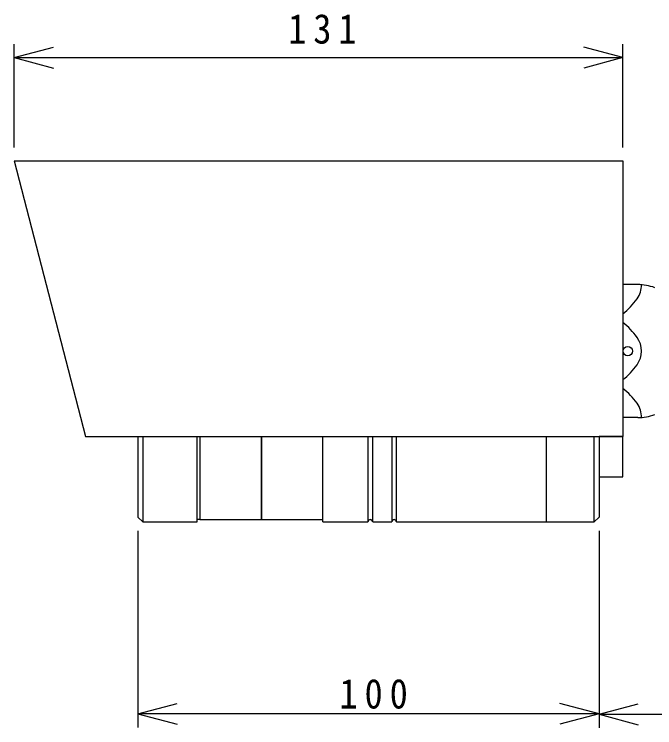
# Model space of a CAD drawing. Units: millimetres on the paper. Extents: x -142 to 142, y -98 to 91.
# Drawn here: x -89.4 to -42, y -27.1 to 25.7 of the extents above; entities that cross this region are included whole.
import ezdxf

# ---------------------------------------------------------------- set-up
doc = ezdxf.new("R2010")
doc.units = ezdxf.units.MM
for name, color, linetype in [('0-0_0', 4, 'Continuous'), ('0-1_外形線', 4, 'Continuous'), ('0-6_AM_5', 4, 'Continuous'), ('1-2_レイヤー', 4, 'Continuous')]:
    doc.layers.add(name, color=color, linetype=linetype)
doc.styles.add('ＭＳ ゴシック', font='')
doc.styles.get('ＭＳ ゴシック').set_extended_font_data('MS Gothic')

msp = doc.modelspace()

# ---------------------------------------------------------------- linework, layer by layer
at = {"layer": '0-0_0'}
for p, q in [((-89.367, 22.538), (-86.469, 23.314)), ((-44.339, 22.538), (-47.237, 23.314)), ((-89.367, 22.538), (-86.469, 21.761)), ((-44.339, 22.538), (-47.237, 21.761)), ((-80.221, -26.054), (-77.323, -25.277)), ((-46.098, -26.054), (-48.996, -25.277)), ((-46.098, -26.082), (-43.2, -25.306)), ((-80.221, -26.054), (-77.323, -26.83)), ((-46.098, -26.054), (-48.996, -26.83)), ((-46.098, -26.082), (-43.2, -26.859))]:
    msp.add_line(p, q, dxfattribs=at)
at = {"layer": '0-1_外形線'}
for p, q in [((-43.232, 5.729), (-44.339, 5.729)), ((-43.232, -4.121), (-44.339, -4.121)), ((-75.634, -11.669), (-75.846, -11.669))]:
    msp.add_line(p, q, dxfattribs=at)
for points in [[(-89.367, 14.882), (-44.339, 14.882), (-44.339, -5.521)], [(-89.367, 14.882), (-84.09, -5.521), (-44.339, -5.521)]]:
    msp.add_lwpolyline(points, dxfattribs=at)
msp.add_lwpolyline([(-46.098, -8.514), (-44.339, -8.514), (-44.339, -5.521), (-46.098, -5.521)], close=True, dxfattribs=at)
msp.add_circle((-43.974, 0.804), 0.352, dxfattribs=at)
for centre, radius, start, end in [((-44.722, 5.688), 1.759, 324.6569, 1.3519), ((-43.232, 2.211), 3.518, 69.1812, 90), ((-47.447, 7.62), 5.1, 307.5488, 324.6569), ((-47.447, -1.128), 5.1, 35.3431, 52.4512), ((-44.722, 0.804), 1.759, 324.6569, 35.3431), ((-47.447, 2.737), 5.1, 307.5488, 324.6569), ((-47.447, -6.012), 5.1, 35.3431, 52.4512), ((-44.722, -4.079), 1.759, 358.6481, 35.3431), ((-43.232, -0.603), 3.518, 270, 290.8188)]:
    msp.add_arc(centre, radius, start, end, dxfattribs=at)
at = {"layer": '0-6_AM_5'}
for p, q in [((-89.367, 15.882), (-89.367, 23.538)), ((-44.339, 15.882), (-44.339, 23.538)), ((-89.367, 22.538), (-44.339, 22.538)), ((-80.221, -12.502), (-80.221, -27.054)), ((-46.098, -12.502), (-46.098, -27.054)), ((-46.098, -12.502), (-46.098, -27.082)), ((-46.098, -26.054), (-80.221, -26.054)), ((-46.098, -26.082), (-11.976, -26.082))]:
    msp.add_line(p, q, dxfattribs=at)
at = {"layer": '1-2_レイヤー'}
for p, q in [((-80.221, -5.527), (-80.221, -11.502)), ((-79.867, -5.527), (-79.867, -11.846)), ((-75.846, -11.846), (-75.846, -5.521)), ((-75.634, -5.521), (-75.634, -11.669)), ((-71.081, -11.669), (-71.081, -5.521)), ((-71.081, -5.521), (-71.081, -11.669)), ((-66.527, -11.846), (-66.527, -5.521)), ((-63.2, -5.521), (-63.2, -11.846)), ((-62.847, -11.846), (-62.847, -5.521)), ((-61.444, -5.521), (-61.444, -11.846)), ((-61.091, -11.846), (-61.091, -5.521)), ((-49.989, -11.846), (-49.989, -5.527)), ((-49.989, -11.846), (-49.989, -5.527)), ((-46.451, -11.846), (-46.451, -5.527)), ((-46.098, -5.527), (-46.098, -11.502)), ((-75.634, -11.669), (-71.081, -11.669)), ((-71.081, -11.669), (-66.527, -11.669)), ((-66.527, -11.846), (-63.2, -11.846)), ((-62.847, -11.846), (-61.444, -11.846))]:
    msp.add_line(p, q, dxfattribs=at)
for points in [[(-80.221, -11.502), (-79.867, -11.846), (-75.846, -11.846)], [(-61.091, -11.846), (-49.989, -11.846), (-46.451, -11.846), (-46.098, -11.502)], [(-62.847, -11.846), (-62.847, -11.811), (-62.856, -11.785), (-62.9, -11.723), (-62.953, -11.688), (-62.988, -11.679), (-63.024, -11.669), (-63.059, -11.679), (-63.085, -11.688), (-63.147, -11.723), (-63.183, -11.785), (-63.191, -11.811), (-63.2, -11.846)], [(-61.091, -11.846), (-61.1, -11.811), (-61.109, -11.785), (-61.144, -11.723), (-61.206, -11.688), (-61.233, -11.679), (-61.268, -11.669), (-61.302, -11.679), (-61.338, -11.688), (-61.391, -11.723), (-61.436, -11.785), (-61.444, -11.811), (-61.444, -11.846)]]:
    msp.add_lwpolyline(points, dxfattribs=at)

# ---------------------------------------------------------------- texts
at = {"layer": '0-6_AM_5', "char_height": 2.199, "attachment_point": 7, "style": 'ＭＳ ゴシック'}
for s, insert in [('\\T1.38;\\W0.9;131', (-69.103, 23.538)), ('\\T1.38;\\W0.9;100', (-65.31, -25.694))]:
    msp.add_mtext(s, dxfattribs=dict(at, insert=insert))

doc.saveas('drawing.dxf')
